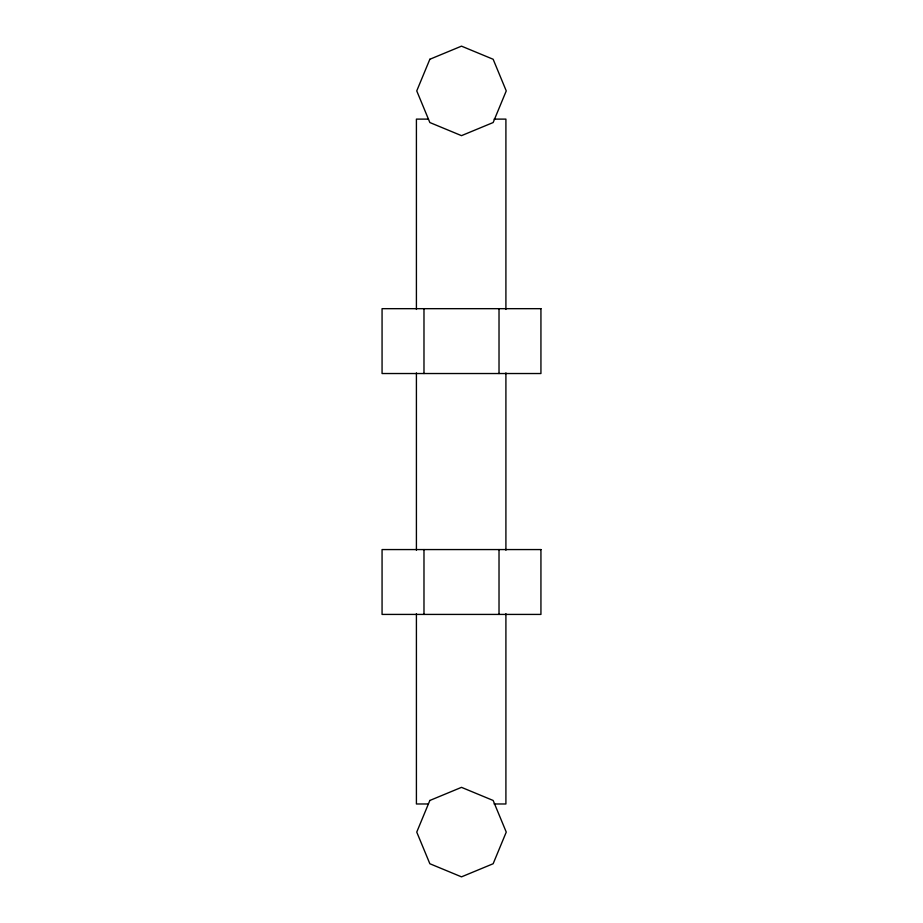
<?xml version="1.0" encoding="UTF-8"?>
<svg xmlns="http://www.w3.org/2000/svg" width="923" height="923" viewBox="0 0 923 923"><rect width="100%" height="100%" fill="white"/><g stroke="black" fill="none" stroke-linecap="round" stroke-linejoin="round"><path stroke-width="1.38" d="M428.214 119.113L416.411 119.113L416.411 309.436M494.117 119.113L505.908 119.113L505.908 309.436M428.214 803.979L416.411 803.979L416.411 613.657M494.117 803.979L505.908 803.979L505.908 613.657M505.908 372.869L505.908 550.223M499.02 308.674L499.02 373.527M499.02 549.566L499.02 614.418M423.98 308.674L423.98 373.527M423.98 549.566L423.98 614.418M416.411 372.869L416.411 550.223M429.853 59.257L416.746 90.904L429.853 122.54L461.5 135.646L493.147 122.54L506.254 90.904L493.147 59.257L461.5 46.15L429.853 59.257M429.853 800.46L416.746 832.096L429.853 863.743L461.5 876.85L493.147 863.743L506.254 832.096L493.147 800.46L461.5 787.354L429.853 800.46M540.936 308.674L382.064 308.674L382.064 373.527L540.936 373.527L540.936 308.674M540.936 549.566L382.064 549.566L382.064 614.418L540.936 614.418L540.936 549.566"/></g></svg>
